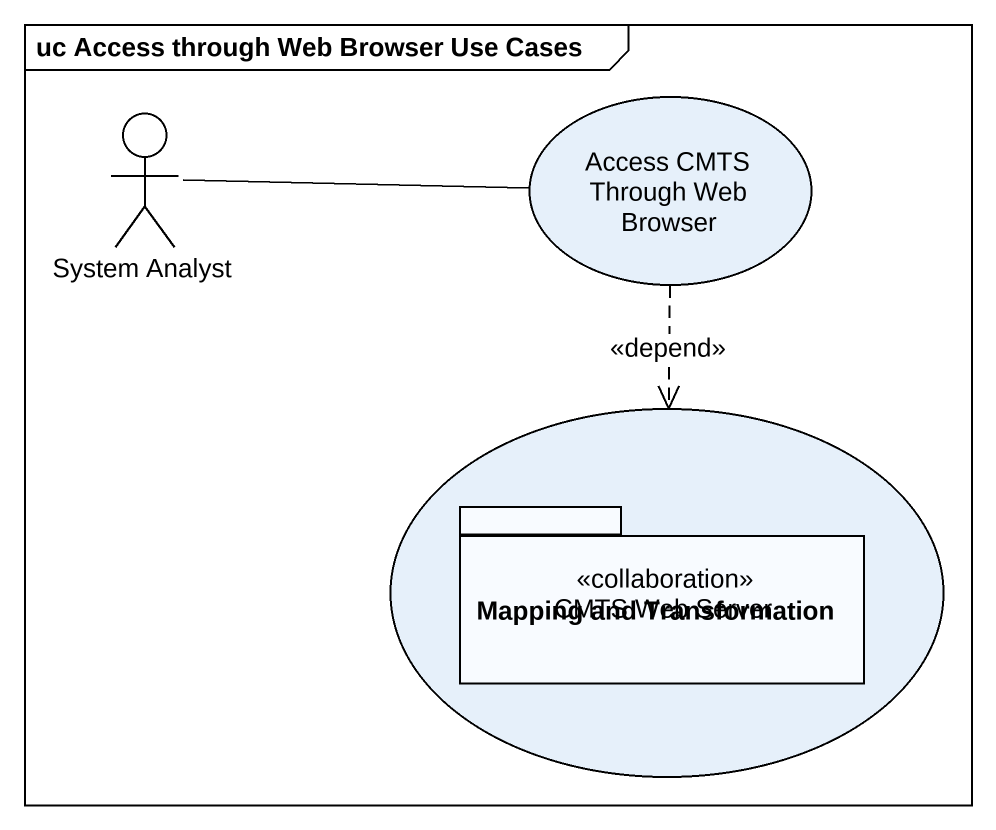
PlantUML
@startuml
mainframe uc Access through Web Browser Use Cases
actor "System Analyst" as System_Analyst
usecase "Access CMTS Through Web Browser" as Access_CMTS_Through_Web
usecase "CMTS Web Server" as CMTS_Web_Server <<collaboration>>
package "Mapping and Transformation" as Mapping_and_Transformation {
}
System_Analyst -right- Access_CMTS_Through_Web
Access_CMTS_Through_Web ..> CMTS_Web_Server : <<depend>>
@enduml
